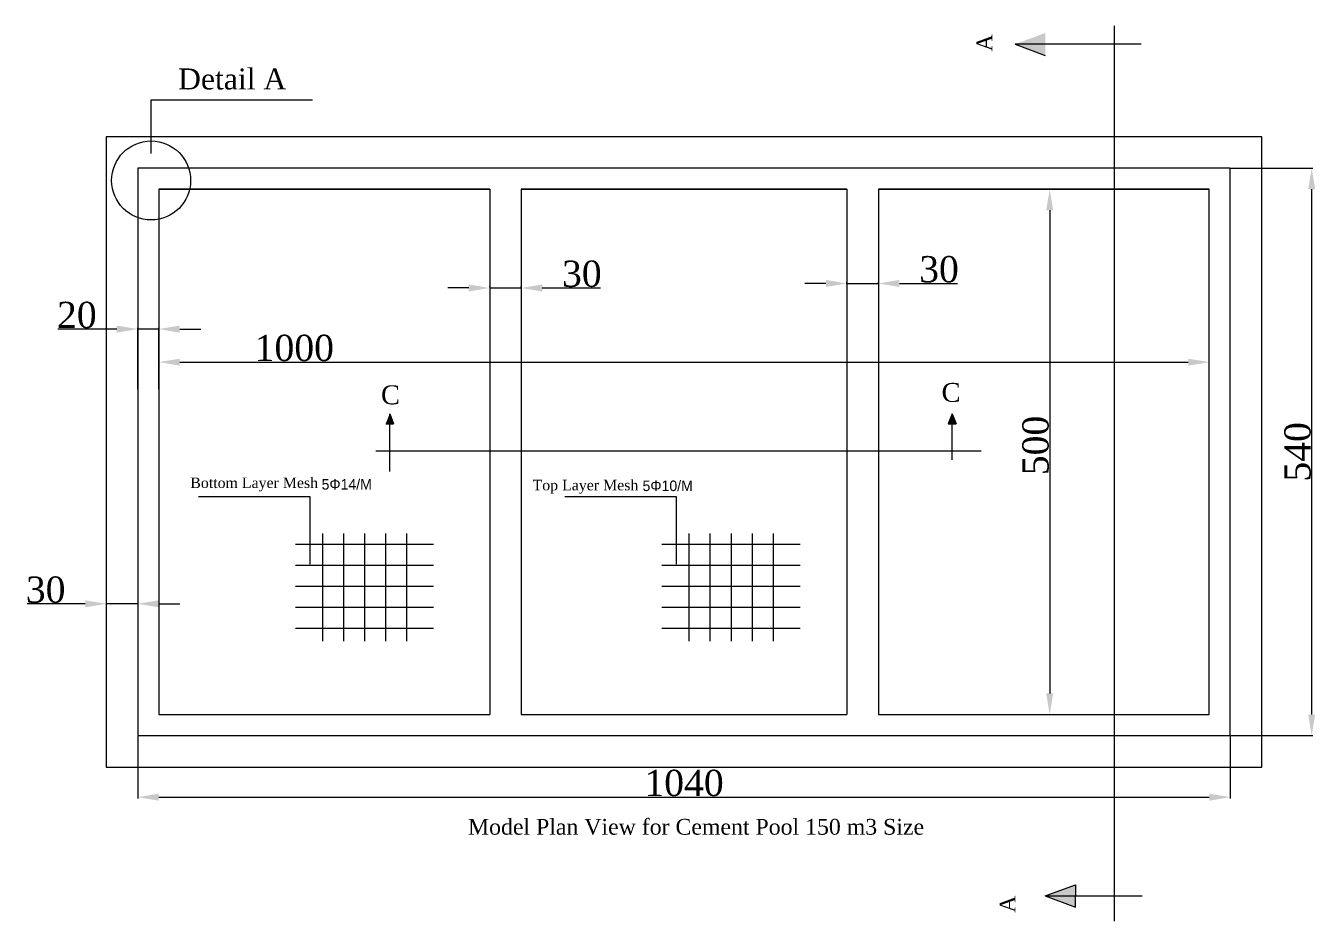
# Model space of a CAD drawing. Header units: centimetres. Extents: x 8566 to 24071, y 9487 to 14021.
# Drawn here: x 8566 to 9794, y 9975 to 10827 of the extents above; entities that cross this region are included whole.
import ezdxf

# ---------------------------------------------------------------- set-up
doc = ezdxf.new("R2010")
doc.units = ezdxf.units.CM
doc.layers.get('0').update_dxf_attribs({"linetype": 'CONTINUOUS'})
doc.layers.get('DEFPOINTS').update_dxf_attribs({"linetype": 'CONTINUOUS'})
doc.styles.get("Standard").update_dxf_attribs({"font": 'times.ttf', "height": 20})
doc.styles.add('STYLE1', font='greekc.shx', dxfattribs={"height": 10})
doc.styles.add('style2', font='times.ttf', dxfattribs={"height": 15})
doc.styles.add('style3', font='times.ttf', dxfattribs={"height": 25})
doc.dimstyles.get("Standard").update_dxf_attribs({"dimtxt": 15, "dimasz": 0.18, "dimexe": 0.18, "dimexo": 0.0625, "dimgap": 0.09, "dimtad": 0, "dimdec": 0, "dimzin": 0, "dimdsep": 46, "dimtxsty": 'style2', "dimcen": 0.09, "dimadec": 0, "dimazin": 0, "dimtfac": 1, "dimtdec": 0, "dimtofl": 0, "dimtmove": 0, "dimatfit": 3, "dimfxl": 1, "dimtolj": 1, "dimtzin": 0, "dimarcsym": 0})

# ---------------------------------------------------------------- blocks, each defined once
blk = doc.blocks.new('*D8')
at = {"color": 0, "lineweight": -2, "transparency": 16777216}
for p, q in [((8692.7, 10484.2), (8692.7, 10508.1)), ((8712.7, 10506.8), (9672.7, 10506.8)), ((9692.7, 10484.2), (9692.7, 10508.1))]:
    blk.add_line(p, q, dxfattribs=at)
at = {"color": 0, "transparency": 16777216}
for points in [[(8712.7, 10510.1), (8712.7, 10503.5), (8692.7, 10506.8)], [(9672.7, 10510.1), (9672.7, 10503.5), (9692.7, 10506.8)]]:
    blk.add_solid(points, dxfattribs=at)
at = {"layer": 'DEFPOINTS', "color": 0, "transparency": 16777216}
for p in [(9692.7, 10506.8), (8692.7, 10483.5), (9692.7, 10483.5)]:
    blk.add_point(p, dxfattribs=at)
at = {"color": 0, "transparency": 16777216, "insert": (8821.7, 10520.2), "char_height": 25, "attachment_point": 5, "style": 'style3'}
blk.add_mtext('\\A1;1000', dxfattribs=at)
blk = doc.blocks.new('*D9')
at = {"color": 0, "lineweight": -2, "transparency": 16777216}
for p, q in [((9498.5, 10671.4), (9542, 10671.4)), ((9540.8, 10651.4), (9540.8, 10191.4)), ((9498.5, 10171.4), (9542, 10171.4))]:
    blk.add_line(p, q, dxfattribs=at)
at = {"color": 0, "transparency": 16777216}
for points in [[(9537.4, 10651.4), (9544.1, 10651.4), (9540.8, 10671.4)], [(9537.4, 10191.4), (9544.1, 10191.4), (9540.8, 10171.4)]]:
    blk.add_solid(points, dxfattribs=at)
at = {"layer": 'DEFPOINTS', "color": 0, "transparency": 16777216}
for p in [(9497.9, 10671.4), (9497.9, 10171.4), (9540.8, 10171.4)]:
    blk.add_point(p, dxfattribs=at)
at = {"color": 0, "transparency": 16777216, "insert": (9527.4, 10427.5), "char_height": 25, "attachment_point": 5, "rotation": 90, "style": 'style3'}
blk.add_mtext('\\A1;500', dxfattribs=at)
blk = doc.blocks.new('*D10')
at = {"color": 0, "lineweight": -2, "transparency": 16777216}
for p, q in [((8652.7, 10538.3), (8596.7, 10538.3)), ((8672.7, 10481.2), (8672.7, 10539.5)), ((8692.7, 10538.3), (8672.7, 10538.3)), ((8692.7, 10481.2), (8692.7, 10539.5)), ((8712.7, 10538.3), (8732.7, 10538.3))]:
    blk.add_line(p, q, dxfattribs=at)
at = {"color": 0, "transparency": 16777216}
for points in [[(8652.7, 10541.6), (8652.7, 10534.9), (8672.7, 10538.3)], [(8712.7, 10541.6), (8712.7, 10534.9), (8692.7, 10538.3)]]:
    blk.add_solid(points, dxfattribs=at)
at = {"layer": 'DEFPOINTS', "color": 0, "transparency": 16777216}
for p in [(8672.7, 10538.3), (8672.7, 10480.6), (8692.7, 10480.6)]:
    blk.add_point(p, dxfattribs=at)
at = {"color": 0, "transparency": 16777216, "insert": (8614.7, 10551.6), "char_height": 25, "attachment_point": 5, "style": 'style3'}
blk.add_mtext('\\A1;20', dxfattribs=at)
blk = doc.blocks.new('*D11')
at = {"color": 0, "lineweight": -2, "transparency": 16777216}
for p, q in [((8642.7, 10286.5), (8642.7, 10275.5)), ((8672.7, 10286.5), (8672.7, 10275.5)), ((8622.7, 10276.8), (8567.4, 10276.8)), ((8672.7, 10276.8), (8642.7, 10276.8)), ((8692.7, 10276.8), (8712.7, 10276.8))]:
    blk.add_line(p, q, dxfattribs=at)
at = {"color": 0, "transparency": 16777216}
for points in [[(8622.7, 10280.1), (8622.7, 10273.4), (8642.7, 10276.8)], [(8692.7, 10280.1), (8692.7, 10273.4), (8672.7, 10276.8)]]:
    blk.add_solid(points, dxfattribs=at)
at = {"layer": 'DEFPOINTS', "color": 0, "transparency": 16777216}
for p in [(8642.7, 10287.1), (8672.7, 10287.1), (8642.7, 10276.8)]:
    blk.add_point(p, dxfattribs=at)
at = {"color": 0, "transparency": 16777216, "insert": (8585, 10290.1), "char_height": 25, "attachment_point": 5, "style": 'style3'}
blk.add_mtext('\\A1;30', dxfattribs=at)
blk = doc.blocks.new('*D18')
at = {"color": 0, "lineweight": -2, "transparency": 16777216}
for p, q in [((8987.7, 10577.4), (8967.7, 10577.4)), ((9007.7, 10578.1), (9007.7, 10578.7)), ((9007.7, 10577.4), (9037.7, 10577.4)), ((9037.7, 10578.1), (9037.7, 10578.7)), ((9057.7, 10577.4), (9113.1, 10577.4))]:
    blk.add_line(p, q, dxfattribs=at)
at = {"color": 0, "transparency": 16777216}
for points in [[(8987.7, 10580.8), (8987.7, 10574.1), (9007.7, 10577.4)], [(9057.7, 10580.8), (9057.7, 10574.1), (9037.7, 10577.4)]]:
    blk.add_solid(points, dxfattribs=at)
at = {"layer": 'DEFPOINTS', "color": 0, "transparency": 16777216}
for p in [(9007.7, 10577.4), (9037.7, 10577.4), (9037.7, 10577.4)]:
    blk.add_point(p, dxfattribs=at)
at = {"color": 0, "transparency": 16777216, "insert": (9095.4, 10590.8), "char_height": 25, "attachment_point": 5, "style": 'style3'}
blk.add_mtext('\\A1;30', dxfattribs=at)
blk = doc.blocks.new('*D19')
at = {"color": 0, "lineweight": -2, "transparency": 16777216}
for p, q in [((9327.7, 10581.7), (9307.7, 10581.7)), ((9347.7, 10580.9), (9347.7, 10583)), ((9347.7, 10581.7), (9377.7, 10581.7)), ((9377.7, 10580.9), (9377.7, 10583)), ((9397.7, 10581.7), (9453.1, 10581.7))]:
    blk.add_line(p, q, dxfattribs=at)
at = {"color": 0, "transparency": 16777216}
for points in [[(9327.7, 10585.1), (9327.7, 10578.4), (9347.7, 10581.7)], [(9397.7, 10585.1), (9397.7, 10578.4), (9377.7, 10581.7)]]:
    blk.add_solid(points, dxfattribs=at)
at = {"layer": 'DEFPOINTS', "color": 0, "transparency": 16777216}
for p in [(9347.7, 10580.3), (9377.7, 10581.7), (9377.7, 10580.3)]:
    blk.add_point(p, dxfattribs=at)
at = {"color": 0, "transparency": 16777216, "insert": (9435.4, 10595.1), "char_height": 25, "attachment_point": 5, "style": 'style3'}
blk.add_mtext('\\A1;30', dxfattribs=at)
blk = doc.blocks.new('*D20')
at = {"color": 0, "lineweight": -2, "transparency": 16777216}
for p, q in [((8672.7, 10150.7), (8672.7, 10091.5)), ((9712.7, 10150.7), (9712.7, 10091.5)), ((8692.7, 10092.7), (9692.7, 10092.7))]:
    blk.add_line(p, q, dxfattribs=at)
at = {"color": 0, "transparency": 16777216}
for points in [[(8692.7, 10096), (8692.7, 10089.4), (8672.7, 10092.7)], [(9692.7, 10096), (9692.7, 10089.4), (9712.7, 10092.7)]]:
    blk.add_solid(points, dxfattribs=at)
at = {"layer": 'DEFPOINTS', "color": 0, "transparency": 16777216}
for p in [(8672.7, 10151.4), (9712.7, 10151.4), (9712.7, 10092.7)]:
    blk.add_point(p, dxfattribs=at)
at = {"color": 0, "transparency": 16777216, "insert": (9192.7, 10106.1), "char_height": 25, "attachment_point": 5, "style": 'style3'}
blk.add_mtext('\\A1;1040', dxfattribs=at)
blk = doc.blocks.new('*D21')
at = {"color": 0, "lineweight": -2, "transparency": 16777216}
for p, q in [((9713.3, 10691.4), (9791.4, 10691.4)), ((9790.2, 10171.4), (9790.2, 10671.4)), ((9713.3, 10151.4), (9791.4, 10151.4))]:
    blk.add_line(p, q, dxfattribs=at)
at = {"color": 0, "transparency": 16777216}
for points in [[(9786.8, 10671.4), (9793.5, 10671.4), (9790.2, 10691.4)], [(9786.8, 10171.4), (9793.5, 10171.4), (9790.2, 10151.4)]]:
    blk.add_solid(points, dxfattribs=at)
at = {"layer": 'DEFPOINTS', "color": 0, "transparency": 16777216}
for p in [(9712.7, 10691.4), (9790.2, 10691.4), (9712.7, 10151.4)]:
    blk.add_point(p, dxfattribs=at)
at = {"color": 0, "transparency": 16777216, "insert": (9776.8, 10421.4), "char_height": 25, "attachment_point": 5, "rotation": 90, "style": 'style3'}
blk.add_mtext('\\A1;540', dxfattribs=at)

msp = doc.modelspace()

# ---------------------------------------------------------------- hatches: boundary and pattern name
h = msp.add_hatch(color=256)
h.paths.add_polyline_path([(9507.9, 10809.5), (9536.6, 10809.5), (9536.6, 10798.8)])
h.paths.add_polyline_path([(9507.9, 10809.5), (9536.6, 10820.2), (9536.6, 10809.5)])
h = msp.add_hatch(color=7)
h.dxf.hatch_style = 1
h.paths.add_polyline_path([(8912.5, 10457.7), (8908.7, 10448.1), (8912.5, 10448.1)])
h.paths.add_polyline_path([(8912.5, 10457.7), (8912.5, 10448.1), (8916.2, 10448.1)])
h = msp.add_hatch(color=7)
h.dxf.hatch_style = 1
h.paths.add_polyline_path([(9448, 10457.7), (9444.2, 10448.1), (9448, 10448.1)])
h.paths.add_polyline_path([(9448, 10457.7), (9448, 10448.1), (9451.8, 10448.1)])
h = msp.add_hatch(color=256)
h.paths.add_polyline_path([(9565.3, 10009.4), (9536.6, 9998.7), (9565.3, 9998.7)])
h.paths.add_polyline_path([(9536.6, 9998.7), (9565.3, 9988), (9565.3, 9998.7)])

# ---------------------------------------------------------------- linework, layer by layer
for p, q in [((9602.2, 10827), (9602.2, 9974.6)), ((9627.8, 10809.5), (9507.9, 10809.5)), ((9507.9, 10809.5), (9536.6, 10798.8)), ((8692.7, 10671.4), (9007.7, 10671.4)), ((9037.7, 10671.4), (9347.7, 10671.4)), ((9377.7, 10671.4), (9692.7, 10671.4)), ((9377.7, 10671.4), (9377.7, 10171.4)), ((8692.7, 10598.6), (8692.7, 10198.6)), ((8692.7, 10171.4), (9007.7, 10171.4)), ((9037.7, 10171.4), (9347.7, 10171.4)), ((9377.7, 10171.4), (9692.7, 10171.4)), ((9536.6, 9998.7), (9565.3, 10009.4)), ((9565.3, 10009.4), (9565.3, 9998.7)), ((9536.6, 9998.7), (9628.9, 9998.7)), ((9536.6, 9998.7), (9565.3, 9988)), ((9565.3, 9988), (9565.3, 9998.7))]:
    msp.add_line(p, q)
at = {"color": 7}
for p, q in [((8692.7, 10671.4), (9002.7, 10671.4)), ((9007.7, 10671.4), (9007.7, 10171.4)), ((9037.7, 10671.4), (9037.7, 10171.4)), ((9347.7, 10671.4), (9347.7, 10171.4)), ((8912.5, 10402.7), (8912.5, 10457.7)), ((8912.5, 10457.7), (8916.2, 10448.1)), ((9448, 10457.7), (9444.2, 10448.1)), ((9448, 10413.7), (9448, 10457.7)), ((9448, 10457.7), (9451.8, 10448.1)), ((8908.7, 10448.1), (8916.2, 10448.1)), ((9444.2, 10448.1), (9451.8, 10448.1)), ((8899.3, 10422.5), (9475.5, 10422.5)), ((8836.7, 10378.6), (8730.4, 10378.6)), ((8836.7, 10314.6), (8836.7, 10378.6)), ((9185.6, 10378.6), (9079.2, 10378.6)), ((9185.6, 10314.6), (9185.6, 10378.6)), ((8848.6, 10343.6), (8848.6, 10241.3)), ((8868.6, 10343.6), (8868.6, 10241.3)), ((8888.6, 10343.6), (8888.6, 10241.3)), ((8908.6, 10343.6), (8908.6, 10241.3)), ((8928.6, 10343.6), (8928.6, 10241.3)), ((9197.4, 10343.6), (9197.4, 10241.3)), ((9217.4, 10343.6), (9217.4, 10241.3)), ((9237.4, 10343.6), (9237.4, 10241.3)), ((9257.4, 10343.6), (9257.4, 10241.3)), ((9277.4, 10343.6), (9277.4, 10241.3)), ((8822.8, 10333.7), (8954.3, 10333.7)), ((9171.7, 10333.7), (9303.2, 10333.7)), ((8822.8, 10313.7), (8954.3, 10313.7)), ((9171.7, 10313.7), (9303.2, 10313.7)), ((8822.8, 10293.7), (8954.3, 10293.7)), ((9171.7, 10293.7), (9303.2, 10293.7)), ((8822.8, 10273.7), (8954.3, 10273.7)), ((9171.7, 10273.7), (9303.2, 10273.7)), ((8822.8, 10253.7), (8954.3, 10253.7)), ((9171.7, 10253.7), (9303.2, 10253.7))]:
    msp.add_line(p, q, dxfattribs=at)
for points in [[(8642.7, 10121.4), (9742.7, 10121.4), (9742.7, 10721.4), (8642.7, 10721.4)], [(8672.7, 10151.4), (9712.7, 10151.4), (9712.7, 10691.4), (8672.7, 10691.4)]]:
    msp.add_lwpolyline(points, close=True)
for points in [[(9007.7, 10671.4), (8692.7, 10671.4), (8692.7, 10171.4), (9007.7, 10171.4)], [(9347.7, 10671.4), (9037.7, 10671.4)], [(9377.7, 10171.4), (9692.7, 10171.4), (9692.7, 10671.4), (9377.7, 10671.4)], [(9037.7, 10171.4), (9347.7, 10171.4)]]:
    msp.add_lwpolyline(points)
msp.add_circle((8685.4, 10679.8), 37.6)

# ---------------------------------------------------------------- texts
for p in [(9486.2, 10802.6), (9508.2, 9982.7)]:
    msp.add_text('A', height=15, rotation=90).set_placement(p)
for s, height, p in [('Detail A', 20, (8711, 10766.4)), ('Bottom Layer Mesh', 10, (8722.7, 10387)), ('Top Layer Mesh', 10, (9048.5, 10384.8)), ('Model Plan View for Cement Pool 150 m3 Size', 15, (8987, 10057))]:
    msp.add_text(s, height=height).set_placement(p)
at = {"color": 7, "style": 'style3'}
for p in [(8904.2, 10466.7), (9437.8, 10469)]:
    msp.add_text('C', height=18, dxfattribs=at).set_placement(p)
at = {"style": 'STYLE1'}
for s, p in [('5F14/M', (8847.7, 10385.5)), ('5F10/M', (9153.2, 10384.1))]:
    msp.add_text(s, height=10, dxfattribs=at).set_placement(p)

# ---------------------------------------------------------------- dimensions: what is measured, and where the dimension line sits
dim = msp.add_linear_dim(base=(9790.2, 10691.4), p1=(9712.7, 10151.4), p2=(9712.7, 10691.4), angle=90, dimstyle='Standard', override={"dimtxt": 7, "dimasz": 20, "dimexe": 1.25, "dimexo": 0.625, "dimgap": 0.625, "dimtad": 1, "dimtih": 0, "dimtoh": 0, "dimlfac": -1, "dimzin": 8, "dimtxsty": 'style3', "dimcen": 2.5, "dimtofl": 1})
dim.commit()
dim.dimension.update_dxf_attribs({"geometry": '*D21', "text_midpoint": (9776.8, 10421.4)})
dim = msp.add_linear_dim(base=(9540.8, 10171.4), p1=(9497.9, 10671.4), p2=(9497.9, 10171.4), angle=90, dimstyle='Standard', override={"dimtxt": 7, "dimasz": 20, "dimexe": 1.25, "dimexo": 0.625, "dimgap": 0.625, "dimtad": 1, "dimtih": 0, "dimtoh": 0, "dimlfac": -1, "dimzin": 8, "dimtxsty": 'style3', "dimcen": 2.5, "dimtofl": 1})
dim.commit()
dim.dimension.update_dxf_attribs({"geometry": '*D9', "text_midpoint": (9540.8, 10427.5), "dimtype": 160})
for base, p1, p2, picture, middle in [((9037.7, 10577.4), (9007.7, 10577.4), (9037.7, 10577.4), '*D18', (9095.4, 10590.8)), ((9377.7, 10581.7), (9347.7, 10580.3), (9377.7, 10580.3), '*D19', (9435.4, 10595.1)), ((8672.7, 10538.3), (8692.7, 10480.6), (8672.7, 10480.6), '*D10', (8614.7, 10551.6)), ((8642.7, 10276.8), (8672.7, 10287.1), (8642.7, 10287.1), '*D11', (8585, 10290.1)), ((9712.7, 10092.7), (8672.7, 10151.4), (9712.7, 10151.4), '*D20', (9192.7, 10106.1))]:
    dim = msp.add_linear_dim(base=base, p1=p1, p2=p2, dimstyle='Standard', override={"dimtxt": 7, "dimasz": 20, "dimexe": 1.25, "dimexo": 0.625, "dimgap": 0.625, "dimtad": 1, "dimtih": 0, "dimtoh": 0, "dimlfac": -1, "dimzin": 8, "dimtxsty": 'style3', "dimcen": 2.5, "dimtofl": 1})
    dim.commit()
    dim.dimension.update_dxf_attribs({"geometry": picture, "text_midpoint": middle})
dim = msp.add_linear_dim(base=(9692.7, 10506.8), p1=(8692.7, 10483.5), p2=(9692.7, 10483.5), dimstyle='Standard', override={"dimtxt": 7, "dimasz": 20, "dimexe": 1.25, "dimexo": 0.625, "dimgap": 0.625, "dimtad": 1, "dimtih": 0, "dimtoh": 0, "dimlfac": -1, "dimzin": 8, "dimtxsty": 'style3', "dimcen": 2.5, "dimtofl": 1})
dim.commit()
dim.dimension.update_dxf_attribs({"geometry": '*D8', "text_midpoint": (8821.7, 10506.8), "dimtype": 160})

# ---------------------------------------------------------------- leaders
msp.add_leader([(8685.4, 10705.4), (8685.4, 10756.6), (8839.1, 10756.6)], dimstyle='Standard', override={"dimtxt": 2.5, "dimasz": 2.5, "dimexe": 1.25, "dimexo": 0.625, "dimgap": 0.625, "dimtad": 0, "dimtih": 0, "dimtoh": 0, "dimzin": 8, "dimlunit": 6, "dimcen": 2.5, "dimtofl": 1})

doc.saveas('drawing.dxf')
